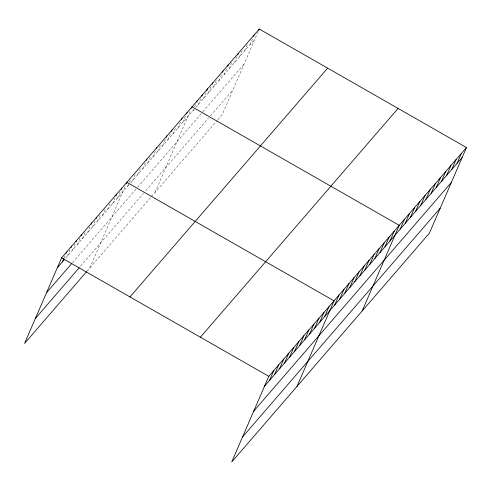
<?xml version="1.0" encoding="UTF-8"?>
<svg xmlns="http://www.w3.org/2000/svg" width="491" height="491" viewBox="0 0 491 491"><rect width="100%" height="100%" fill="white"/><g stroke="black" fill="none" stroke-linecap="round" stroke-linejoin="round"><path stroke-width="0.37" stroke-dasharray="2.46 1.84" d="M64.051 257.971L64.91 255.989M67.353 256.13L70.213 249.52M72.367 250.324L75.227 243.714M77.388 244.518L80.248 237.908M82.402 238.706L85.551 231.439M87.423 232.9L89.994 226.952M92.437 227.094L95.303 220.484M97.457 221.288L100.317 214.677M102.478 215.475L105.338 208.865M107.492 209.669L110.641 202.396M112.513 203.863L115.084 197.91M117.527 198.057L120.105 192.104M89.779 267.963L125.408 185.635M127.562 186.439L128.992 183.137M129.28 182.474L130.422 179.829M132.582 180.633L135.442 174.023M137.597 174.827L140.745 167.554M142.617 169.014L145.477 162.404M147.631 163.208L150.209 157.261M152.652 157.402L155.512 150.792M157.666 151.596L160.532 144.98M162.687 145.784L165.547 139.174M167.707 139.978L170.85 132.705M172.722 134.172L175.299 128.219M177.742 128.366L180.602 121.75M182.756 122.554L185.616 115.944M155.009 192.466L190.637 110.137M192.945 110.763L193.515 109.444M194.663 106.799L196.093 103.491M198.112 104.779L200.972 98.169M203.286 98.795L206.429 91.522M208.454 92.811L211.026 86.864M213.622 86.827L216.482 80.217M218.796 80.843L221.367 74.896M223.964 74.859L226.824 68.249M229.131 68.881L231.709 62.928M234.305 62.897L237.165 56.287M239.473 56.913L242.622 49.64M244.641 50.929L247.501 44.319M249.815 44.945L252.386 38.992M258.131 31.688L222.214 114.679L217.513 120.117M65.524 258.241L128.93 184.855M130.753 182.744L195.295 108.045M195.762 107.498L254.982 38.961M72.502 262.642L135.909 189.25M137.732 187.139L202.341 112.359M202.814 111.819L244.168 63.947M80.524 266.208L143.47 193.35M145.753 190.711L208.589 117.975M210.467 115.802L233.029 89.693M87.042 271.13L150.903 197.216M151.363 196.688L217.047 120.663"/><path stroke-width="0.74" d="M466.45 147.533L268.786 376.321L231.727 461.957L429.392 233.17L466.45 147.533L259.273 29.043L61.608 257.83L24.55 343.467L86.588 271.658M62.332 261.936L63.762 258.634M66.052 253.344L66.623 252.024M71.072 247.538L71.643 246.212M76.087 241.732L76.657 240.406M81.107 235.919L81.678 234.6M91.142 224.307L91.713 222.982M96.156 218.501L96.733 217.175M115.944 195.927L116.514 194.608M121.246 189.458L121.817 188.139M126.267 183.652L126.838 182.333L334.015 300.823L296.957 386.454M146.336 160.422L146.907 159.102M156.371 148.81L156.942 147.484M166.406 137.192L166.977 135.872M171.427 131.385L171.997 130.06M181.461 119.767L182.032 118.448M186.476 113.961L187.046 112.642M191.496 108.155L192.067 106.829L399.244 225.326L362.186 310.956M196.664 102.171L197.235 100.845M201.832 96.187L202.409 94.861M206.717 90.866L207.576 88.883M212.173 84.219L212.744 82.899M222.515 72.251L223.086 70.931M227.683 66.267L228.254 64.947M237.736 54.961L238.307 53.642M253.528 36.352L254.105 35.027M258.702 30.368L259.273 29.043M269.51 380.433L273.8 370.515M274.53 374.621L278.82 364.709M279.545 368.815L283.835 358.896M284.565 363.009L288.855 353.09M289.58 357.202L293.876 347.284M294.6 351.39L298.89 341.478M299.614 345.584L303.911 335.666M304.635 339.778L308.925 329.86M309.655 333.972L313.945 324.054M314.67 328.16L318.96 318.248M319.69 322.354L323.98 312.436M324.704 316.548L328.995 306.63M334.739 304.929L339.029 295.017M339.76 299.123L344.05 289.205M344.774 293.317L349.064 283.399M349.795 287.511L354.085 277.593M354.809 281.699L359.105 271.787M359.829 275.893L364.119 265.975M364.844 270.087L369.14 260.169M369.864 264.281L374.154 254.363M374.885 258.469L379.175 248.556M379.899 252.662L384.189 242.744M384.919 246.856L389.21 236.938M389.934 241.05L394.224 231.132M400.122 229.254L404.412 219.342M405.29 223.27L409.586 213.358M410.464 217.286L414.754 207.374M415.632 211.308L419.922 201.39M420.799 205.324L425.089 195.406M425.973 199.34L430.263 189.422M431.141 193.356L435.431 183.438M436.309 187.372L440.599 177.454M441.483 181.388L445.773 171.469M446.65 175.404L450.941 165.485M451.818 169.42L456.108 159.501M456.992 163.435L461.282 153.517M57.318 267.748L64.616 259.297M46.504 292.734L71.594 263.698M35.364 318.475L79.155 267.791M129.974 296.932L327.638 68.145M200.414 337.219L398.084 108.431M264.496 386.239L462.16 157.451M253.681 411.225L451.346 182.437M242.542 436.972L440.206 208.184M61.608 257.83L268.786 376.321"/></g></svg>
